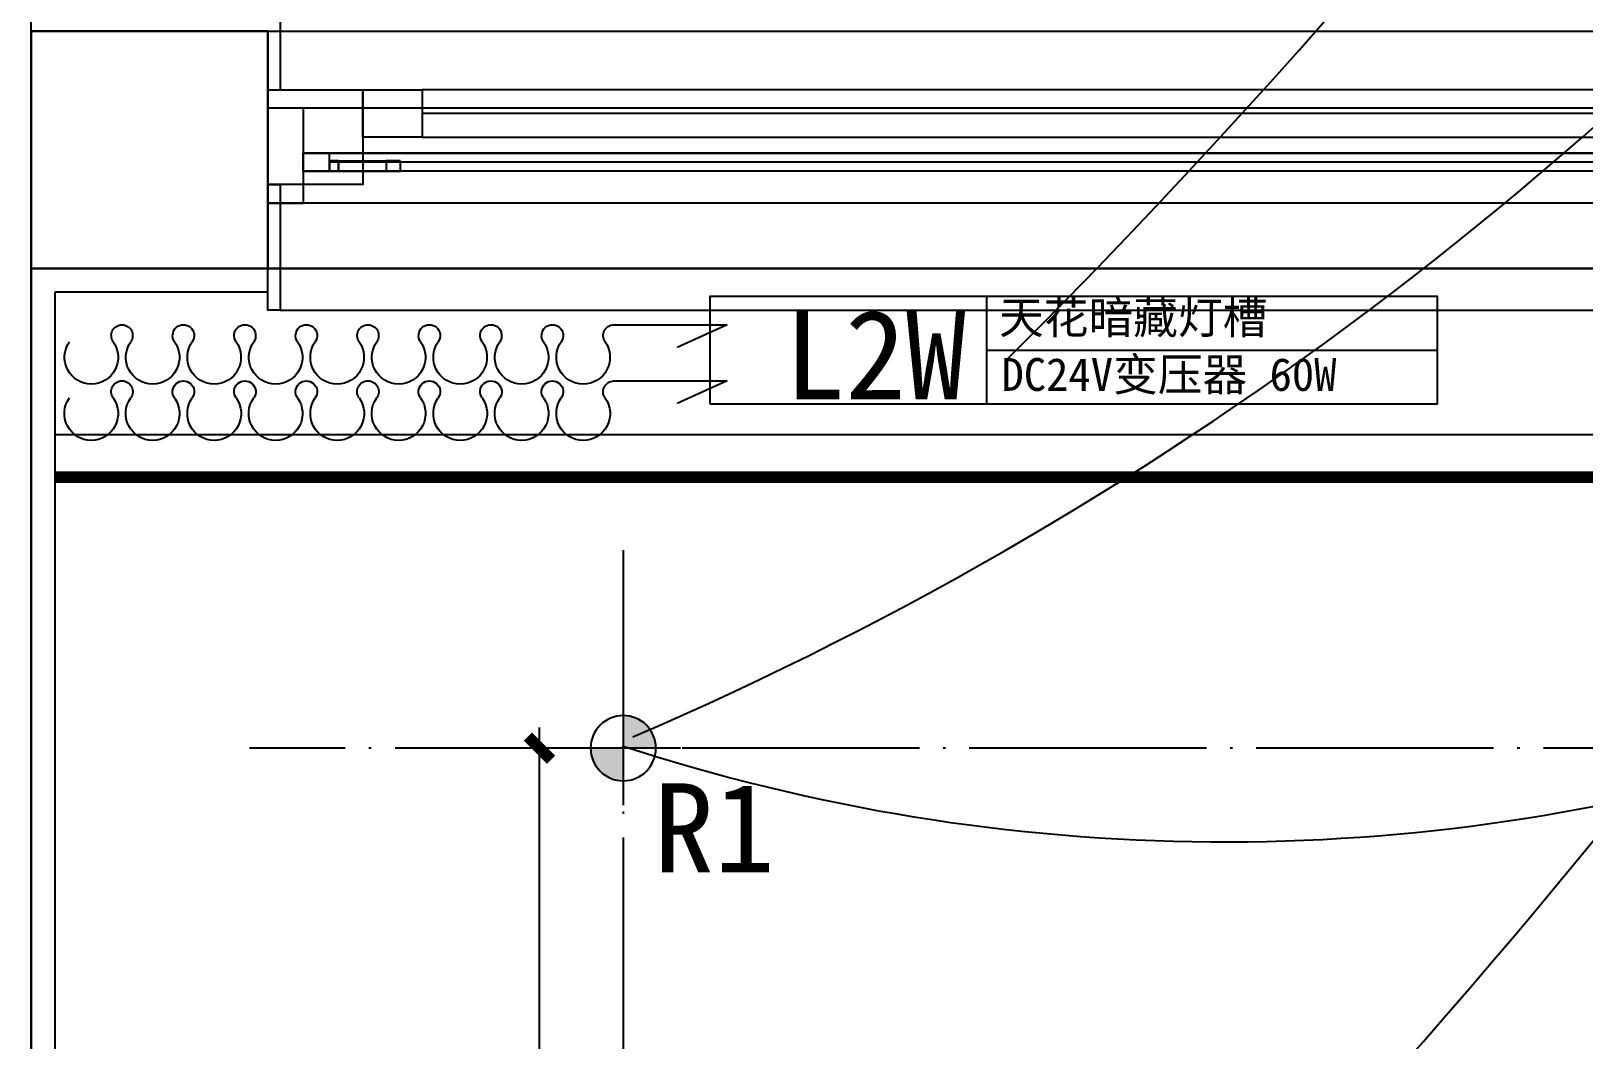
# Model space of a CAD drawing. Extents: x 11992 to 29481, y -6727 to 6811.
# Drawn here: x 19100 to 20409, y 2981 to 3831 of the extents above; entities that cross this region are included whole.
import ezdxf

# ---------------------------------------------------------------- set-up
doc = ezdxf.new("R2010")
doc.units = 0
doc.header["$MEASUREMENT"] = 0
doc.linetypes.add('DASHED', pattern=[19.05, 12.7, -6.35])
doc.linetypes.add('DOTE', pattern=[2.42, 2, -0.2, 0.02, -0.2])
doc.layers.get('0').update_dxf_attribs({"color": 8, "linetype": 'CONTINUOUS'})
doc.layers.get('Defpoints').update_dxf_attribs({"color": 8, "linetype": 'CONTINUOUS'})
for name, color, linetype in [('DOOR', 8, 'CONTINUOUS'), ('DQ-BEAM-DASH', 8, 'DASHED'), ('DS-DRAPERY', 8, 'CONTINUOUS'), ('FF-DOOR【门套】', 8, 'CONTINUOUS'), ('FF-FINISH【完成面】', 8, 'CONTINUOUS'), ('RC-FIN', 8, 'CONTINUOUS'), ('WALL', 8, 'CONTINUOUS'), ('zoylight 2射灯', 1, 'CONTINUOUS'), ('zoylight 3编号', 7, 'CONTINUOUS'), ('zoylight 4标注', 9, 'CONTINUOUS'), ('zoylight 5回路', 4, 'CONTINUOUS')]:
    doc.layers.add(name, color=color, linetype=linetype)
doc.layers.add('zoylight 1灯带', color=1, linetype='CONTINUOUS', lineweight=30)
doc.styles.add('CCD-DIM', font='archs.shx', dxfattribs={"width": 0.8})
doc.styles.add('TFB MS 3mm at 1 to 25', font='arial.ttf', dxfattribs={"height": 75})
doc.styles.add('XZC', font='SIMPLEX.SHX', dxfattribs={"width": 0.7, "bigfont": 'hztxt.shx'})
doc.linetypes.add('LED_LINE', pattern='A,12.7,-5.08,["LED",XZC,S=2.54,R=0,X=-2.54,Y=-1.27],-6.35', length=24.13)
doc.dimstyles.new('zoylight_DIM_40', dxfattribs={"dimscale": 40, "dimtxt": 1.9, "dimasz": 0.4, "dimexe": 0.5, "dimexo": 0.5, "dimgap": 0.5, "dimtad": 1, "dimdec": 0, "dimrnd": 5, "dimzin": 12, "dimdsep": 46, "dimtxsty": 'CCD-DIM', "dimblk": 'CCD_Dimension_Tick', "dimcen": 0.125, "dimclrd": 44, "dimclre": 44, "dimclrt": 50, "dimadec": 0, "dimazin": 0, "dimtfac": 1, "dimtdec": 0, "dimtmove": 2, "dimatfit": 3, "dimldrblk": 'CCD_Leader_Dot', "dimfxl": 0, "dimtvp": 1, "dimtolj": 1, "dimtzin": 0, "dimarcsym": 0})

# ---------------------------------------------------------------- blocks, each defined once
blk = doc.blocks.new('DRAPES2')
for p, q in [((0, 0), (82, 37.3)), ((186.3, 0), (0, 0))]:
    blk.add_line(p, q)
at = {"linetype": 'ByBlock', "extrusion": (0, 0, -1)}
for centre, major_axis, start_param, end_param in [((236.9, 53.6), (-31.3, 31.3), 4.8823, 7.06864), ((236.9, 53.6), (-31.3, 31.3), 0.785455, 2.971795), ((338.2, 53.5), (31.3, 31.3), 3.311504, 5.497844), ((338.2, 53.5), (-31.3, 31.3), 0.785455, 2.971795), ((439.4, 53.5), (-31.3, 31.3), 4.8823, 7.06864), ((439.4, 53.5), (-31.3, 31.3), 0.785455, 2.971795), ((540.7, 53.5), (31.3, 31.3), 3.311504, 5.497844), ((540.7, 53.5), (31.3, 31.3), -0.785341, 1.400999), ((641.9, 53.5), (-31.3, 31.3), 4.8823, 7.06864), ((641.9, 53.5), (-31.3, 31.3), 0.785455, 2.971795), ((743.2, 53.5), (31.3, 31.3), 3.311504, 5.497844), ((743.2, 53.5), (-31.3, 31.3), 0.785455, 2.971795), ((844.4, 53.5), (-31.3, 31.3), 4.8823, 7.06864), ((844.4, 53.5), (-31.3, 31.3), 0.785455, 2.971795), ((945.7, 53.5), (31.3, 31.3), 3.311504, 5.497844), ((945.7, 53.5), (31.3, 31.3), -0.785341, 1.400999), ((186.3, 17.8), (-12.6, 12.6), 1.740708, 3.927048), ((287.6, 17.7), (-12.6, 12.6), 1.740708, 6.113388), ((388.8, 17.7), (-12.6, 12.6), 1.740708, 6.113388), ((490.1, 17.7), (12.6, 12.6), 0.169911, 4.542591), ((591.3, 17.7), (12.6, 12.6), 2.356251, 4.542591), ((591.3, 17.7), (-12.6, 12.6), 1.740708, 3.927048), ((692.6, 17.7), (-12.6, 12.6), 1.740708, 6.113388), ((793.8, 17.7), (-12.6, 12.6), 1.740708, 6.113388), ((895.1, 17.7), (12.6, 12.6), 0.169911, 4.542591), ((996.3, 17.7), (12.6, 12.6), 2.356251, 4.542591)]:
    blk.add_ellipse(centre, major_axis=major_axis, ratio=1, start_param=start_param, end_param=end_param, dxfattribs=at)
at = {"extrusion": (0, 0, -1)}
for centre, major_axis, start_param, end_param in [((1046.7, 53.5), (-31.3, 31.3), 4.8823, 7.06864), ((1046.7, 53.5), (-31.3, 31.3), 0.785455, 2.971795), ((996.1, 17.7), (-12.6, 12.6), 1.740708, 3.927048)]:
    blk.add_ellipse(centre, major_axis=major_axis, ratio=1, start_param=start_param, end_param=end_param, dxfattribs=at)
blk = doc.blocks.new('20170817.13012539')
for p, q in [((-62.6, 486), (-62.6, 605.2)), ((-62.6, 605.2), (-38.7, 552.8))]:
    blk.add_line(p, q)
at = {"linetype": 'ByBlock', "extrusion": (0, 0, -1)}
for centre, major_axis, start_param, end_param in [((-51.2, 486), (8.03, 8.03), 1.740708, 3.927048), ((-28.3, 453.6), (20, 20), 4.8823, 7.06864), ((-28.3, 453.6), (20, 20), 0.785455, 2.971795), ((-51.2, 421.2), (8.03, 8.03), 1.740708, 6.113388), ((-28.3, 388.8), (20, -20), 3.311504, 5.497844), ((-28.3, 388.8), (20, 20), 0.785455, 2.971795), ((-51.2, 356.4), (8.03, 8.03), 1.740708, 6.113388), ((-28.3, 324), (20, 20), 4.8823, 7.06864), ((-28.3, 324), (20, 20), 0.785455, 2.971795), ((-51.2, 291.6), (8.03, -8.03), 0.169911, 4.542591), ((-28.3, 259.2), (20, -20), 3.311504, 5.497844), ((-28.3, 259.2), (20, -20), -0.785341, 1.400999), ((-51.2, 226.8), (8.03, -8.03), 2.356251, 4.542591), ((-51.2, 226.8), (8.03, 8.03), 1.740708, 3.927048), ((-28.3, 194.4), (20, 20), 4.8823, 7.06864), ((-28.3, 194.4), (20, 20), 0.785455, 2.971795), ((-51.2, 162), (8.03, 8.03), 1.740708, 6.113388), ((-28.3, 129.6), (20, -20), 3.311504, 5.497844), ((-28.3, 129.6), (20, 20), 0.785455, 2.971795), ((-51.2, 97.2), (8.03, 8.03), 1.740708, 6.113388), ((-28.3, 64.8), (20, 20), 4.8823, 7.06864), ((-28.3, 64.8), (20, 20), 0.785455, 2.971795), ((-51.2, 32.4), (8.03, -8.03), 0.169911, 4.542591), ((-28.3, 0), (20, -20), 3.311504, 5.497844), ((-28.3, 0), (20, -20), -0.785341, 1.400999), ((-51.2, -32.4), (8.03, -8.03), 2.356251, 4.542591)]:
    blk.add_ellipse(centre, major_axis=major_axis, ratio=1, start_param=start_param, end_param=end_param, dxfattribs=at)
at = {"extrusion": (0, 0, -1)}
for centre, major_axis, start_param, end_param in [((-51.2, -32.2), (8.03, 8.03), 1.740708, 3.927048), ((-28.3, -64.6), (20, 20), 4.8823, 7.06864), ((-28.3, -64.6), (20, 20), 0.785455, 2.971795)]:
    blk.add_ellipse(centre, major_axis=major_axis, ratio=1, start_param=start_param, end_param=end_param, dxfattribs=at)
blk = doc.blocks.new('MB-B')
at = {"layer": 'DQ-BEAM-DASH', "ltscale": 0.01}
for p, q in [((-11000, 8200), (-7000, 8200)), ((-11000, 8000), (-7000, 8000))]:
    blk.add_line(p, q, dxfattribs=at)
blk = doc.blocks.new('嵌入式射灯55')
at = {"layer": 'zoylight 2射灯'}
h = blk.add_hatch(color=256, dxfattribs=at)
h.dxf.hatch_style = 1
h.paths.add_polyline_path([(0, 0), (0, 27.5, 0.41421356), (-27.5, 0)])
h.paths.add_polyline_path([(0, -27.5, 0.41421356), (27.5, 0), (0, 0)])
for p, q in [((0, -48.125), (0, 48.125)), ((48.125, 0), (-48.125, 0))]:
    blk.add_line(p, q, dxfattribs=at)
blk.add_circle((0, 0), 27.5, dxfattribs=at)
blk = doc.blocks.new('CCD_Dimension_Tick')
at = {"color": 0, "linetype": 'ByBlock'}
for p, q in [((-1.091, 0), (0, 0)), ((0, 0), (1.091, 0))]:
    blk.add_line(p, q, dxfattribs=at)
at = {"color": 0, "linetype": 'Continuous', "const_width": 0.608}
blk.add_lwpolyline([(-0.61, -0.61), (0.61, 0.61)], dxfattribs=at)
blk = doc.blocks.new('*D34')
at = {"layer": 'Defpoints', "color": 0, "linetype": 'Continuous'}
for p in [(19528.2, 3226.4), (19598.8, 3226.4, 2437.4), (19598.8, 2326.4, 2437.4)]:
    blk.add_point(p, dxfattribs=at)
at = {"layer": 'zoylight 4标注', "color": 44, "linetype": 'Continuous', "lineweight": -2}
blk.add_line((19578.8, 3226.4), (19508.2, 3226.4), dxfattribs=at)
at = {"layer": 'zoylight 4标注', "color": 44, "lineweight": -2}
for p, q in [((19528.2, 2342.4), (19528.2, 3210.4)), ((19578.8, 2326.4), (19508.2, 2326.4))]:
    blk.add_line(p, q, dxfattribs=at)
at = {"layer": 'zoylight 4标注', "color": 44, "linetype": 'Continuous', "lineweight": -2, "xscale": 16, "yscale": 16, "zscale": 16}
for p, rotation in [((19528.2, 3226.4), 90), ((19528.2, 2326.4), 270)]:
    blk.add_blockref('CCD_Dimension_Tick', p, dxfattribs=dict(at, rotation=rotation))
at = {"layer": 'zoylight 4标注', "color": 50, "linetype": 'Continuous', "insert": (19470.2, 2776.4), "char_height": 76, "attachment_point": 5, "rotation": 90, "style": 'CCD-DIM'}
blk.add_mtext('\\A1;900', dxfattribs=at)
blk = doc.blocks.new('CCD_Leader_Dot')
at = {"color": 0, "linetype": 'ByBlock'}
blk.add_line((-5, 0), (-10, 0), dxfattribs=at)
at = {"color": 0, "linetype": 'ByBlock', "const_width": 5}
blk.add_lwpolyline([(-2.5, 0, 1), (2.5, 0, 1)], format="xyb", close=True, dxfattribs=at)
blk = doc.blocks.new('dfddd')
for p, q in [((0, 90.5), (0, 0)), ((0, 45.2), (380.2, 45.2))]:
    blk.add_line(p, q)
blk.add_lwpolyline([(-233.3, 0), (380.2, 0), (380.2, 90.5), (-233.3, 90.5)], close=True)

msp = doc.modelspace()

# ---------------------------------------------------------------- linework, layer by layer
for p, q in [((19099.6, 3830.6, 559.6), (22899.6, 3830.6, 559.6)), ((19099.6, 3830.6, 379.6), (22899.6, 3830.6, 379.6)), ((19099.6, 3830.6, 559.6), (19099.6, 3830.6, 379.6)), ((19099.6, 3830.6, 559.6), (22899.6, 3830.6, 559.6)), ((19099.6, 3630.6, 559.6), (19099.6, 3830.6, 559.6)), ((19099.6, 3630.6, 559.6), (19099.6, 3830.6, 559.6)), ((19099.6, 3830.6, -2440.4), (22899.6, 3830.6, -2440.4)), ((19099.6, 3830.6, -2440.4), (19099.6, 3630.6, -2440.4)), ((19099.6, 3830.6, -2440.4), (19099.6, 3630.6, -2440.4)), ((19099.6, 3830.6, 559.6), (19099.6, 3830.6, -2440.4)), ((19099.6, 3830.6, 559.6), (19099.6, 3830.6, -2440.4)), ((19099.6, 3830.6, -2440.4), (19299.3, 3830.6, -2440.4)), ((19099.6, 3830.6, -2440.4), (22250, 3830.6, -2440.4)), ((19099.6, 3830.6, -2440.4), (22899.6, 3830.6, -2440.4)), ((19099.6, 3830.6, -2440.4), (19099.6, 3630.6, -2440.4)), ((19099.6, 3830.6, -2440.4), (19099.6, 3630.6, -2440.4)), ((19099.6, 3830.6, -2640.4), (22899.6, 3830.6, -2640.4)), ((19099.6, 3830.6, -2640.4), (19099.6, 3630.6, -2640.4)), ((19099.6, 3830.6, -2640.4), (19099.6, 3630.6, -2640.4)), ((19099.6, 3830.6, -2440.4), (19099.6, 3830.6, -2640.4)), ((19099.6, 3830.6, -2440.4), (19099.6, 3830.6, -2640.4)), ((19299.3, 3830.6, -2440.4), (22250, 3830.6, -2440.4)), ((19299.3, 3830.6, -2440.4), (19299.3, 3830.6, -140.4)), ((19299.3, 3830.6, -2440.4), (19299.3, 3630.6, -2440.4)), ((19299.3, 3830.6, -140.4), (22250, 3830.6, -140.4)), ((19299.3, 3630.6, -140.4), (19299.3, 3830.6, -140.4)), ((19299.3, 3765.6, -2440.4), (19299.3, 3765.6, -140.4)), ((19299.3, 3765.6, -2440.4), (19299.3, 3685.6, -2440.4)), ((22250, 3765.6, -140.4), (19299.3, 3765.6, -140.4)), ((19299.3, 3765.6, -140.4), (19299.3, 3685.6, -140.4)), ((19329, 3765.6, -2440.4), (19299.3, 3765.6, -2440.4)), ((22220.2, 3765.6, -160.1), (19329, 3765.6, -160.1)), ((19329, 3765.6, -160.1), (19329, 3765.6, -2440.4)), ((19329, 3765.6, -160.1), (19329, 3685.6, -160.1)), ((19329, 3765.6, -2440.4), (19329, 3685.6, -2440.4)), ((20785.8, 3727.6, -2440.4), (19329, 3727.6, -2440.4)), ((20785.8, 3727.6, -160.1), (19329, 3727.6, -160.1)), ((19329, 3727.6, -2440.4), (19329, 3727.6, -160.1)), ((19329, 3727.6, -2440.4), (19351.3, 3727.6, -2425.6)), ((19329, 3712.6, -160.1), (19329, 3727.6, -160.1)), ((19329, 3727.6, -160.1), (19351.3, 3727.6, -2425.6)), ((19329, 3727.6, -160.1), (19351.3, 3727.6, -174.9)), ((19329, 3727.6, -160.1), (20763.5, 3727.6, -174.9)), ((19329, 3712.6, -2440.4), (19329, 3727.6, -2440.4)), ((20785.8, 3727.6, -2440.4), (19351.3, 3727.6, -2425.6)), ((20763.5, 3727.6, -174.9), (19351.3, 3727.6, -174.9)), ((19351.3, 3712.6, -174.9), (19351.3, 3727.6, -174.9)), ((19351.3, 3712.6, -2425.6), (19351.3, 3727.6, -2425.6)), ((20763.5, 3727.6, -2425.6), (19351.3, 3727.6, -2425.6)), ((19351.3, 3727.6, -2425.6), (19351.3, 3727.6, -174.9)), ((19351.3, 3721.3, -1578.1), (19410.7, 3721.3, -1578.1)), ((19351.3, 3721.3, -1578.1), (19358.7, 3721.3, -1570.2)), ((19351.3, 3721.3, -1578.1), (19351.3, 3721.3, -1381)), ((19351.3, 3721.3, -1578.1), (19351.3, 3712.6, -1578.1)), ((19358.7, 3721.3, -1570.2), (19351.3, 3721.3, -1381)), ((19351.3, 3721.3, -1381), (19351.3, 3712.6, -1381)), ((19351.3, 3721.3, -1381), (19358.7, 3721.3, -1388.9)), ((19351.3, 3721.3, -1381), (19398.9, 3721.3, -1388.9)), ((19351.3, 3721.3, -1381), (19410.7, 3721.3, -1381)), ((20763.5, 3720.1, -2425.6), (19351.3, 3720.1, -2425.6)), ((20763.5, 3720.1, -174.9), (19351.3, 3720.1, -174.9)), ((19351.3, 3720.1, -174.9), (19351.3, 3720.1, -2425.6)), ((19358.7, 3721.3, -1570.2), (19410.7, 3721.3, -1578.1)), ((19358.7, 3721.3, -1570.2), (19398.9, 3721.3, -1570.2)), ((19358.7, 3721.3, -1570.2), (19358.7, 3712.6, -1570.2)), ((19358.7, 3721.3, -1570.2), (19358.7, 3721.3, -1388.9)), ((19358.7, 3712.6, -1388.9), (19358.7, 3721.3, -1388.9)), ((19358.7, 3721.3, -1388.9), (19398.9, 3721.3, -1388.9)), ((19398.9, 3721.3, -1570.2), (19398.9, 3712.6, -1570.2)), ((19398.9, 3721.3, -1570.2), (19398.9, 3721.3, -1388.9)), ((19410.7, 3721.3, -1578.1), (19398.9, 3721.3, -1570.2)), ((19398.9, 3721.3, -1388.9), (19398.9, 3712.6, -1388.9)), ((19410.7, 3721.3, -1381), (19398.9, 3721.3, -1570.2)), ((19410.7, 3721.3, -1381), (19398.9, 3721.3, -1388.9)), ((19410.7, 3721.3, -1578.1), (19410.7, 3712.6, -1578.1)), ((19410.7, 3721.3, -1578.1), (19410.7, 3721.3, -1381)), ((19410.7, 3721.3, -1381), (19410.7, 3712.6, -1381)), ((19329, 3712.6, -160.1), (19351.3, 3712.6, -2425.6)), ((19329, 3712.6, -160.1), (19351.3, 3712.6, -174.9)), ((20785.8, 3712.6, -2440.4), (19329, 3712.6, -2440.4)), ((20763.5, 3712.6, -2425.6), (19329, 3712.6, -2440.4)), ((19329, 3712.6, -2440.4), (19329, 3712.6, -160.1)), ((19329, 3712.6, -2440.4), (19351.3, 3712.6, -2425.6)), ((20785.8, 3712.6, -160.1), (19329, 3712.6, -160.1)), ((20763.5, 3712.6, -174.9), (19351.3, 3712.6, -174.9)), ((19351.3, 3712.6, -1578.1), (19351.3, 3712.6, -1381)), ((19351.3, 3712.6, -1578.1), (19410.7, 3712.6, -1578.1)), ((19351.3, 3712.6, -1578.1), (19358.7, 3712.6, -1570.2)), ((19351.3, 3712.6, -1578.1), (19398.9, 3712.6, -1570.2)), ((19351.3, 3712.6, -1381), (19358.7, 3712.6, -1570.2)), ((19351.3, 3712.6, -1381), (19358.7, 3712.6, -1388.9)), ((19351.3, 3712.6, -1381), (19410.7, 3712.6, -1381)), ((20763.5, 3712.6, -2425.6), (19351.3, 3712.6, -2425.6)), ((19351.3, 3712.6, -2425.6), (19351.3, 3712.6, -174.9)), ((20785.8, 3712.6, -160.1), (19351.3, 3712.6, -174.9)), ((19410.7, 3712.6, -1381), (19358.7, 3712.6, -1388.9)), ((19358.7, 3712.6, -1570.2), (19398.9, 3712.6, -1570.2)), ((19358.7, 3712.6, -1570.2), (19358.7, 3712.6, -1388.9)), ((19358.7, 3712.6, -1388.9), (19398.9, 3712.6, -1388.9)), ((19410.7, 3712.6, -1381), (19398.9, 3712.6, -1570.2)), ((19410.7, 3712.6, -1381), (19398.9, 3712.6, -1388.9)), ((19398.9, 3712.6, -1570.2), (19398.9, 3712.6, -1388.9)), ((19410.7, 3712.6, -1578.1), (19398.9, 3712.6, -1570.2)), ((19410.7, 3712.6, -1578.1), (19410.7, 3712.6, -1381)), ((22250, 3685.6, -140.4), (19299.3, 3685.6, -140.4)), ((19299.3, 3685.6, -2440.4), (19299.3, 3685.6, -140.4)), ((19299.3, 3685.6, -2440.4), (19329, 3685.6, -2440.4)), ((22220.2, 3685.6, -160.1), (19329, 3685.6, -160.1)), ((19329, 3685.6, -2440.4), (19329, 3685.6, -160.1)), ((19299.3, 3630.6, 559.6), (19099.6, 3630.6, 559.6)), ((19099.6, 3630.6, 559.6), (19099.6, 430.6, 559.6)), ((19299.3, 3630.6, 329.6), (19099.6, 3630.6, 329.6)), ((19099.6, 3630.6, 329.6), (19099.6, 430.6, 329.6)), ((19099.6, 3630.6, 559.6), (19099.6, 3630.6, 329.6)), ((19099.6, 3630.6, -2440.4), (19099.6, 430.6, -2440.4)), ((19099.6, 3630.6, -2440.4), (25599.6, 3630.6, -2440.4)), ((23299.6, 3630.6, 559.6), (19099.6, 3630.6, 559.6)), ((19099.6, 3630.6, 559.6), (19099.6, 430.6, 559.6)), ((23299.6, 3630.6, -2440.4), (19099.6, 3630.6, -2440.4)), ((19099.6, 430.6, -2440.4), (19099.6, 3630.6, -2440.4)), ((19099.6, 3630.6, 559.6), (19099.6, 3630.6, -2440.4)), ((19099.6, 3630.6, -2440.4), (19299.3, 3630.6, -2440.4)), ((19099.6, 3630.6, 559.6), (19299.3, 3630.6, -140.4)), ((23299.6, 3630.6, -2440.4), (19099.6, 3630.6, -2440.4)), ((19099.6, 430.6, -2440.4), (19099.6, 3630.6, -2440.4)), ((23299.6, 3630.6, -2640.4), (19099.6, 3630.6, -2640.4)), ((19099.6, 430.6, -2640.4), (19099.6, 3630.6, -2640.4)), ((19099.6, 3630.6, -2440.4), (19099.6, 3630.6, -2640.4)), ((22250, 3630.6, 559.6), (19299.3, 3630.6, 559.6)), ((22250, 3630.6, 329.6), (19299.3, 3630.6, 329.6)), ((19299.3, 3630.6, 559.6), (19299.3, 3630.6, 329.6)), ((19299.3, 3630.6, -140.4), (19299.3, 3630.6, -2440.4)), ((19299.3, 3630.6, -2440.4), (22250, 3630.6, -2440.4)), ((19299.3, 3630.6, -140.4), (22250, 3630.6, -140.4)), ((25579.6, 3490.5), (19119.6, 3490.5))]:
    msp.add_line(p, q)
at = {"layer": 'DOOR'}
for p, q in [((20199.3, 3761.2), (19429.3, 3761.2)), ((20724.6, 3761.2), (20180, 3761.2))]:
    msp.add_line(p, q, dxfattribs=at)
at = {"layer": 'DOOR', "elevation": 0}
for points in [[(19299.3, 3781.2), (19379.3, 3781.2), (19379.3, 3701.2), (19299.3, 3701.2)], [(19379.3, 3781.2), (19429.3, 3781.2), (19429.3, 3741.2), (19379.3, 3741.2)], [(20724.6, 3781.2), (19429.3, 3781.2), (19429.3, 3741.2), (20724.6, 3741.2)]]:
    msp.add_lwpolyline(points, close=True, dxfattribs=at)
at = {"layer": 'FF-DOOR【门套】', "elevation": 0}
msp.add_lwpolyline([(19309.6, 3595.5), (19299.3, 3595.5), (19299.3, 3701.2), (19309.6, 3701.2)], close=True, dxfattribs=at)
at = {"layer": 'FF-FINISH【完成面】', "linetype": 'ByBlock'}
for p, q in [((19299.3, 3610.5), (19119.6, 3610.5)), ((19119.6, 3610.5), (19119.6, 410.5)), ((19299.3, 3610.5), (19129.6, 3610.5))]:
    msp.add_line(p, q, dxfattribs=at)
at = {"layer": 'FF-FINISH【完成面】', "linetype": 'ByBlock', "elevation": 0}
msp.add_lwpolyline([(19289.6, 3840.5), (19309.6, 3840.5), (19309.6, 3781.2)], dxfattribs=at)
at = {"layer": 'RC-FIN', "linetype": 'ByBlock'}
msp.add_line((19309.6, 3595.5), (22191.1, 3595.5), dxfattribs=at)
at = {"layer": 'WALL'}
for p, q in [((19099.6, 3830.5), (19099.6, 4430.5)), ((19299.6, 3830.5), (19099.6, 3830.5)), ((19099.6, 3630.5), (19299.3, 3630.5))]:
    msp.add_line(p, q, dxfattribs=at)
at = {"layer": 'WALL', "linetype": 'ByBlock'}
msp.add_line((19299.3, 3830.5, 0), (19299.3, 3630.5, 0), dxfattribs=at)
at = {"layer": 'zoylight 1灯带', "linetype": 'LED_LINE', "ltscale": 20, "const_width": 10, "elevation": 0}
msp.add_lwpolyline([(25579.6, 3454.7), (19119.6, 3454.7)], dxfattribs=at)
at = {"layer": 'zoylight 4标注', "color": 9, "linetype": 'DOTE', "ltscale": 100}
for p, q in [((19598.8, 3393.1, 2437.4), (19598.8, -2832.4, 2437.4)), ((25172.4, 3226.4, 2437.4), (19283.6, 3226.4, 2437.4))]:
    msp.add_line(p, q, dxfattribs=at)
at = {"layer": 'zoylight 5回路', "linetype": 'Continuous'}
for centre, radius, start, end in [((15712.9, 6983.7), 6068.9, 309.83038, 345.26327), ((18411.6, 6014.7), 3025, 293.2749, 349.043), ((15734.7, 7753.4), 5930.6, 314.92444, 337.02195), ((20105.8, 4781.9), 1634.4, 251.8991, 287.2749)]:
    msp.add_arc(centre, radius, start, end, dxfattribs=at)

# ---------------------------------------------------------------- block references
msp.add_blockref('MB-B', (30099.6, -4369.5))
at = {"layer": 'DS-DRAPERY'}
for name, p, xscale, yscale, zscale, rotation in [('20170817.13012539', (19202.1, 3533.1), 0.8, 0.8, 0.8, 270), ('DRAPES2', (19686.3, 3535.8), 0.5119999997317791, 0.5119999997317791, 0.5119999997317791, 180)]:
    msp.add_blockref(name, p, dxfattribs=dict(at, xscale=xscale, yscale=yscale, zscale=zscale, rotation=rotation))
at = {"layer": 'zoylight 2射灯', "xscale": -1, "rotation": 180}
msp.add_blockref('嵌入式射灯55', (19598.8, 3226.4, 2437.4), dxfattribs=at)
at = {"layer": 'zoylight 3编号'}
msp.add_blockref('dfddd', (19905, 3516.6), dxfattribs=at)

# ---------------------------------------------------------------- texts
at = {"layer": 'zoylight 3编号', "attachment_point": 1, "style": 'TFB MS 3mm at 1 to 25'}
for s, insert, char_height, width in [('{\\fSimHei|b0|i0|c134|p49;天花暗藏灯槽}', (19915.5, 3603.3), 27.648, 256.856), ('{\\fSimHei|b0|i0|c134|p49;\\W0.95494; \\W1;L2W}', (19686.1, 3595.4), 75, 206.137), ('{\\fSimHei|b0|i0|c134|p49;\\C1;DC24V变压器 60W }', (19917.6, 3555.1), 27.648, 315.109), ('{\\fSimHei|b0|i0|c134|p49;R1}', (19624.4, 3196.8, 2437.4), 75, 104.77)]:
    msp.add_mtext(s, dxfattribs=dict(at, insert=insert, char_height=char_height, width=width))

# ---------------------------------------------------------------- dimensions: what is measured, and where the dimension line sits
at = {"layer": 'zoylight 4标注', "linetype": 'Continuous'}
dim = msp.add_aligned_dim(p1=(19598.8, 2326.4, 2437.4), p2=(19598.8, 3226.4, 2437.4), distance=70.5, dimstyle='zoylight_DIM_40', dxfattribs=at)
dim.commit()
dim.dimension.update_dxf_attribs({"geometry": '*D34', "text_midpoint": (19470.2, 2776.4)})

doc.saveas('drawing.dxf')
